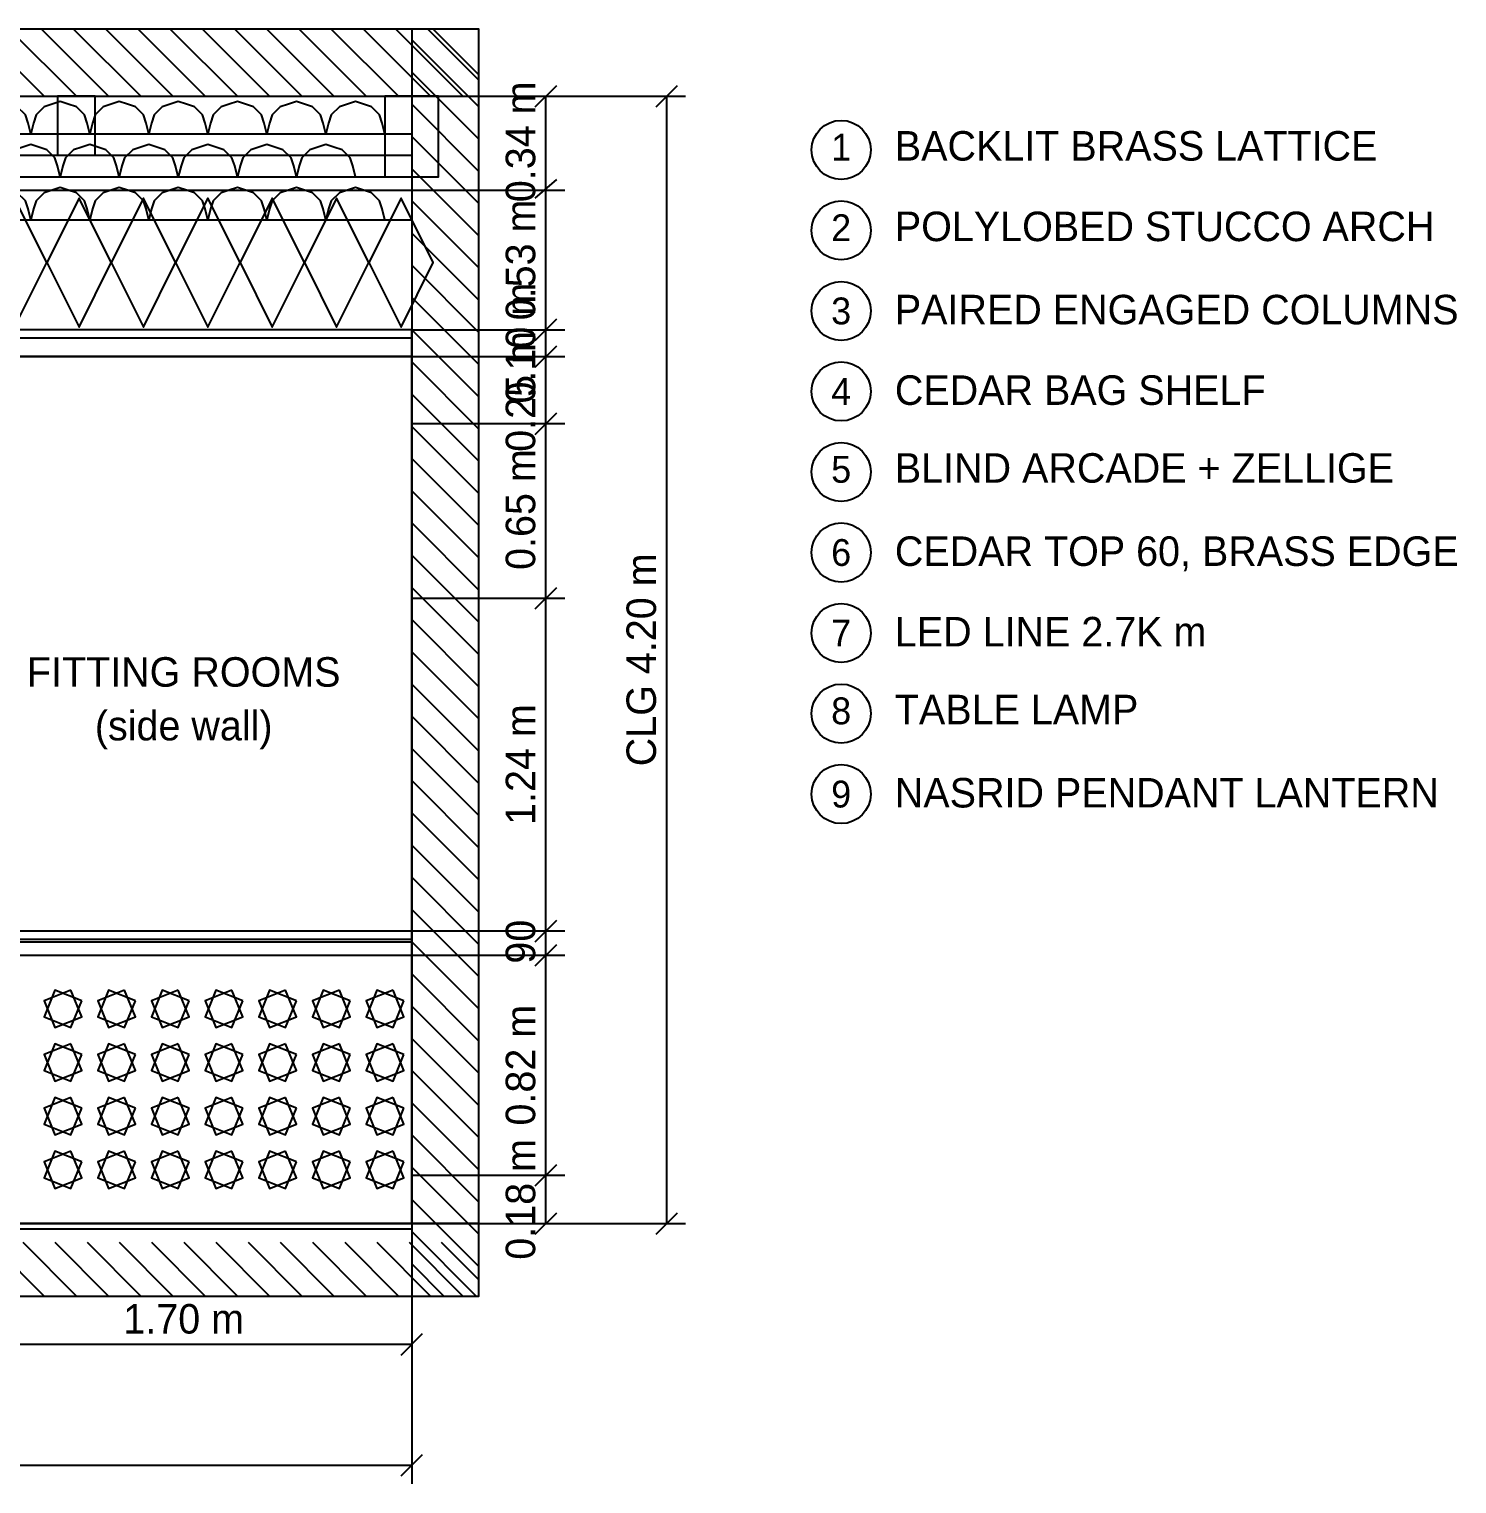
# Model space of a CAD drawing. Header units: metres. Extents: x 0 to 110, y 0 to 17.
# Drawn here: x 62.28 to 67.6, y 0.48 to 5.9 of the extents above; entities that cross this region are included whole.
import ezdxf
from ezdxf.enums import TextEntityAlignment as Align

# ---------------------------------------------------------------- set-up
doc = ezdxf.new("R2010")
doc.units = ezdxf.units.M
for name, color, linetype in [('A-ANNO', 2, 'CONTINUOUS'), ('A-DIM', 3, 'CONTINUOUS'), ('A-HATCH', 8, 'CONTINUOUS'), ('A-WALL-CUT', 7, 'CONTINUOUS'), ('I-CEIL', 30, 'CONTINUOUS'), ('I-DECO', 8, 'CONTINUOUS'), ('I-FINE', 9, 'CONTINUOUS'), ('I-JOIN', 7, 'CONTINUOUS')]:
    doc.layers.add(name, color=color, linetype=linetype)

msp = doc.modelspace()

# ---------------------------------------------------------------- linework, layer by layer
at = {"layer": 'A-ANNO'}
for centre in [(65.31, 5.45), (65.31, 5.15), (65.31, 4.85), (65.31, 4.55), (65.31, 4.25), (65.31, 3.95), (65.31, 3.65), (65.31, 3.35), (65.31, 3.05)]:
    msp.add_circle(centre, 0.11, dxfattribs=at)
at = {"layer": 'A-DIM'}
for p, q in [((63.71, 5.65), (64.28, 5.65)), ((63.71, 5.65), (64.73, 5.65)), ((64.17, 5.61), (64.25, 5.69)), ((64.21, 5.3), (64.21, 5.65)), ((64.62, 5.61), (64.7, 5.69)), ((64.66, 1.45), (64.66, 5.65)), ((64.17, 5.27), (64.25, 5.34)), ((64.17, 5.27), (64.25, 5.34)), ((63.71, 5.3), (64.28, 5.3)), ((63.71, 5.3), (64.28, 5.3)), ((64.21, 4.78), (64.21, 5.3)), ((63.71, 4.78), (64.28, 4.78)), ((63.71, 4.78), (64.28, 4.78)), ((64.17, 4.74), (64.25, 4.82)), ((64.17, 4.74), (64.25, 4.82)), ((64.21, 4.68), (64.21, 4.78)), ((64.17, 4.64), (64.25, 4.72)), ((64.17, 4.64), (64.25, 4.72)), ((63.71, 4.68), (64.28, 4.68)), ((63.71, 4.68), (64.28, 4.68)), ((64.21, 4.43), (64.21, 4.68)), ((64.17, 4.39), (64.25, 4.47)), ((64.17, 4.39), (64.25, 4.47)), ((63.71, 4.43), (64.28, 4.43)), ((63.71, 4.43), (64.28, 4.43)), ((64.21, 3.78), (64.21, 4.43)), ((64.17, 3.74), (64.25, 3.82)), ((64.17, 3.74), (64.25, 3.82)), ((63.71, 3.78), (64.28, 3.78)), ((63.71, 3.78), (64.28, 3.78)), ((64.21, 2.54), (64.21, 3.78)), ((64.17, 2.5), (64.25, 2.58)), ((64.17, 2.5), (64.25, 2.58)), ((63.71, 2.54), (64.28, 2.54)), ((63.71, 2.54), (64.28, 2.54)), ((64.21, 2.45), (64.21, 2.54)), ((63.71, 2.45), (64.28, 2.45)), ((63.71, 2.45), (64.28, 2.45)), ((64.17, 2.41), (64.25, 2.49)), ((64.17, 2.41), (64.25, 2.49)), ((64.21, 1.63), (64.21, 2.45)), ((63.71, 1.63), (64.28, 1.63)), ((63.71, 1.63), (64.28, 1.63)), ((64.17, 1.59), (64.25, 1.67)), ((64.17, 1.59), (64.25, 1.67)), ((64.21, 1.45), (64.21, 1.63)), ((64.17, 1.41), (64.25, 1.49)), ((64.62, 1.41), (64.7, 1.49)), ((63.71, 1.45), (63.71, 0.48)), ((63.71, 1.45), (63.71, 0.93)), ((63.71, 1.45), (64.28, 1.45)), ((63.71, 1.45), (64.73, 1.45)), ((63.67, 0.96), (63.75, 1.04)), ((62.01, 1), (63.71, 1)), ((53.71, 0.55), (63.71, 0.55)), ((63.67, 0.51), (63.75, 0.59))]:
    msp.add_line(p, q, dxfattribs=at)
at = {"layer": 'A-HATCH'}
for p, q in [((62.09, 5.9), (62.34, 5.65)), ((62.21, 5.9), (62.46, 5.65)), ((62.33, 5.9), (62.58, 5.65)), ((62.45, 5.9), (62.7, 5.65)), ((62.57, 5.9), (62.82, 5.65)), ((62.69, 5.9), (62.94, 5.65)), ((62.81, 5.9), (63.06, 5.65)), ((62.93, 5.9), (63.18, 5.65)), ((63.05, 5.9), (63.3, 5.65)), ((63.17, 5.9), (63.42, 5.65)), ((63.29, 5.9), (63.54, 5.65)), ((63.41, 5.9), (63.66, 5.65)), ((63.53, 5.9), (63.78, 5.65)), ((63.65, 5.9), (63.9, 5.65)), ((63.71, 5.86), (63.96, 5.61)), ((63.77, 5.9), (63.96, 5.71)), ((63.79, 5.9), (63.96, 5.73)), ((63.71, 5.74), (63.96, 5.49)), ((63.71, 5.62), (63.96, 5.37)), ((63.71, 5.5), (63.96, 5.25)), ((63.71, 5.38), (63.96, 5.13)), ((63.71, 5.26), (63.96, 5.01)), ((63.71, 5.14), (63.96, 4.89)), ((63.71, 5.02), (63.96, 4.77)), ((63.71, 4.9), (63.96, 4.65)), ((63.71, 4.78), (63.96, 4.53)), ((63.71, 4.66), (63.96, 4.41)), ((63.71, 4.54), (63.96, 4.29)), ((63.71, 4.42), (63.96, 4.17)), ((63.71, 4.3), (63.96, 4.05)), ((63.71, 4.18), (63.96, 3.93)), ((63.71, 4.06), (63.96, 3.81)), ((63.71, 3.94), (63.96, 3.69)), ((63.71, 3.82), (63.96, 3.57)), ((63.71, 3.7), (63.96, 3.45)), ((63.71, 3.58), (63.96, 3.33)), ((63.71, 3.46), (63.96, 3.21)), ((63.71, 3.34), (63.96, 3.09)), ((63.71, 3.22), (63.96, 2.97)), ((63.71, 3.1), (63.96, 2.85)), ((63.71, 2.98), (63.96, 2.73)), ((63.71, 2.86), (63.96, 2.61)), ((63.71, 2.74), (63.96, 2.49)), ((63.71, 2.62), (63.96, 2.37)), ((63.71, 2.5), (63.96, 2.25)), ((63.71, 2.38), (63.96, 2.13)), ((63.71, 2.26), (63.96, 2.01)), ((63.71, 2.14), (63.96, 1.89)), ((63.71, 2.02), (63.96, 1.77)), ((63.71, 1.9), (63.96, 1.65)), ((63.71, 1.78), (63.96, 1.53)), ((63.71, 1.66), (63.96, 1.41)), ((63.71, 1.54), (63.96, 1.29)), ((63.71, 1.42), (63.95, 1.18)), ((62.14, 1.38), (62.34, 1.18)), ((62.26, 1.38), (62.46, 1.18)), ((62.38, 1.38), (62.58, 1.18)), ((62.5, 1.38), (62.7, 1.18)), ((62.62, 1.38), (62.82, 1.18)), ((62.74, 1.38), (62.94, 1.18)), ((62.86, 1.38), (63.06, 1.18)), ((62.98, 1.38), (63.18, 1.18)), ((63.1, 1.38), (63.3, 1.18)), ((63.22, 1.38), (63.42, 1.18)), ((63.34, 1.38), (63.54, 1.18)), ((63.46, 1.38), (63.66, 1.18)), ((63.58, 1.38), (63.78, 1.18)), ((63.7, 1.38), (63.9, 1.18)), ((63.82, 1.38), (63.96, 1.24)), ((63.71, 1.3), (63.83, 1.18))]:
    msp.add_line(p, q, dxfattribs=at)
at = {"layer": 'A-WALL-CUT'}
for points in [[(53.46, 5.65), (63.96, 5.65), (63.96, 5.9), (53.46, 5.9)], [(63.71, 1.18), (63.96, 1.18), (63.96, 5.9), (63.71, 5.9)], [(53.46, 1.18), (63.96, 1.18), (63.96, 1.45), (53.46, 1.45)]]:
    msp.add_lwpolyline(points, close=True, dxfattribs=at)
at = {"layer": 'I-CEIL'}
for p, q in [((53.71, 5.43), (63.71, 5.43)), ((53.71, 5.35), (63.71, 5.35))]:
    msp.add_line(p, q, dxfattribs=at)
for points in [[(62.39, 5.43), (62.53, 5.43), (62.53, 5.65), (62.39, 5.65)], [(63.61, 5.35), (63.81, 5.35), (63.81, 5.65), (63.61, 5.65)]]:
    msp.add_lwpolyline(points, close=True, dxfattribs=at)
at = {"layer": 'I-DECO'}
for p, q in [((53.71, 5.3), (63.71, 5.3)), ((53.71, 4.75), (63.71, 4.75)), ((53.71, 2.54), (63.71, 2.54)), ((53.71, 2.51), (63.71, 2.51))]:
    msp.add_line(p, q, dxfattribs=at)
for points in [[(62.29, 5.51), (62.28, 5.55), (62.27, 5.58), (62.24, 5.61), (62.21, 5.62), (62.18, 5.63), (62.15, 5.62), (62.12, 5.61), (62.09, 5.58), (62.08, 5.55), (62.07, 5.51)], [(62.51, 5.51), (62.5, 5.55), (62.49, 5.58), (62.46, 5.61), (62.43, 5.62), (62.4, 5.63), (62.37, 5.62), (62.34, 5.61), (62.31, 5.58), (62.3, 5.55), (62.29, 5.51)], [(62.73, 5.51), (62.72, 5.55), (62.71, 5.58), (62.68, 5.61), (62.65, 5.62), (62.62, 5.63), (62.59, 5.62), (62.56, 5.61), (62.53, 5.58), (62.52, 5.55), (62.51, 5.51)], [(62.95, 5.51), (62.94, 5.55), (62.93, 5.58), (62.9, 5.61), (62.87, 5.62), (62.84, 5.63), (62.81, 5.62), (62.78, 5.61), (62.75, 5.58), (62.74, 5.55), (62.73, 5.51)], [(63.17, 5.51), (63.16, 5.55), (63.15, 5.58), (63.12, 5.61), (63.09, 5.62), (63.06, 5.63), (63.03, 5.62), (63, 5.61), (62.97, 5.58), (62.96, 5.55), (62.95, 5.51)], [(63.39, 5.51), (63.38, 5.55), (63.37, 5.58), (63.34, 5.61), (63.31, 5.62), (63.28, 5.63), (63.25, 5.62), (63.22, 5.61), (63.19, 5.58), (63.18, 5.55), (63.17, 5.51)], [(63.61, 5.51), (63.6, 5.55), (63.59, 5.58), (63.56, 5.61), (63.53, 5.62), (63.5, 5.63), (63.47, 5.62), (63.44, 5.61), (63.41, 5.58), (63.4, 5.55), (63.39, 5.51)], [(62.4, 5.35), (62.39, 5.39), (62.38, 5.42), (62.35, 5.45), (62.32, 5.46), (62.29, 5.47), (62.26, 5.46), (62.23, 5.45), (62.2, 5.42), (62.19, 5.39), (62.18, 5.35)], [(62.62, 5.35), (62.61, 5.39), (62.6, 5.42), (62.57, 5.45), (62.54, 5.46), (62.51, 5.47), (62.48, 5.46), (62.45, 5.45), (62.42, 5.42), (62.41, 5.39), (62.4, 5.35)], [(62.84, 5.35), (62.83, 5.39), (62.82, 5.42), (62.79, 5.45), (62.76, 5.46), (62.73, 5.47), (62.7, 5.46), (62.67, 5.45), (62.64, 5.42), (62.63, 5.39), (62.62, 5.35)], [(63.06, 5.35), (63.05, 5.39), (63.04, 5.42), (63.01, 5.45), (62.98, 5.46), (62.95, 5.47), (62.92, 5.46), (62.89, 5.45), (62.86, 5.42), (62.85, 5.39), (62.84, 5.35)], [(63.28, 5.35), (63.27, 5.39), (63.26, 5.42), (63.23, 5.45), (63.2, 5.46), (63.17, 5.47), (63.14, 5.46), (63.11, 5.45), (63.08, 5.42), (63.07, 5.39), (63.06, 5.35)], [(63.5, 5.35), (63.49, 5.39), (63.48, 5.42), (63.45, 5.45), (63.42, 5.46), (63.39, 5.47), (63.36, 5.46), (63.33, 5.45), (63.3, 5.42), (63.29, 5.39), (63.28, 5.35)], [(62.29, 5.19), (62.28, 5.23), (62.27, 5.26), (62.24, 5.29), (62.21, 5.3), (62.18, 5.31), (62.15, 5.3), (62.12, 5.29), (62.09, 5.26), (62.08, 5.23), (62.07, 5.19)], [(62.51, 5.19), (62.5, 5.23), (62.49, 5.26), (62.46, 5.29), (62.43, 5.3), (62.4, 5.31), (62.37, 5.3), (62.34, 5.29), (62.31, 5.26), (62.3, 5.23), (62.29, 5.19)], [(62.73, 5.19), (62.72, 5.23), (62.71, 5.26), (62.68, 5.29), (62.65, 5.3), (62.62, 5.31), (62.59, 5.3), (62.56, 5.29), (62.53, 5.26), (62.52, 5.23), (62.51, 5.19)], [(62.95, 5.19), (62.94, 5.23), (62.93, 5.26), (62.9, 5.29), (62.87, 5.3), (62.84, 5.31), (62.81, 5.3), (62.78, 5.29), (62.75, 5.26), (62.74, 5.23), (62.73, 5.19)], [(63.17, 5.19), (63.16, 5.23), (63.15, 5.26), (63.12, 5.29), (63.09, 5.3), (63.06, 5.31), (63.03, 5.3), (63, 5.29), (62.97, 5.26), (62.96, 5.23), (62.95, 5.19)], [(63.39, 5.19), (63.38, 5.23), (63.37, 5.26), (63.34, 5.29), (63.31, 5.3), (63.28, 5.31), (63.25, 5.3), (63.22, 5.29), (63.19, 5.26), (63.18, 5.23), (63.17, 5.19)], [(63.61, 5.19), (63.6, 5.23), (63.59, 5.26), (63.56, 5.29), (63.53, 5.3), (63.5, 5.31), (63.47, 5.3), (63.44, 5.29), (63.41, 5.26), (63.4, 5.23), (63.39, 5.19)]]:
    msp.add_lwpolyline(points, dxfattribs=at)
msp.add_lwpolyline([(62.01, 1.45), (63.71, 1.45), (63.71, 4.68), (62.01, 4.68)], close=True, dxfattribs=at)
at = {"layer": 'I-FINE'}
msp.add_line((53.71, 1.43), (63.71, 1.43), dxfattribs=at)
for points in [[(62.11, 5.03), (62.23, 4.79), (62.35, 5.03), (62.23, 5.27)], [(62.35, 5.03), (62.47, 4.79), (62.59, 5.03), (62.47, 5.27)], [(62.59, 5.03), (62.71, 4.79), (62.83, 5.03), (62.71, 5.27)], [(62.83, 5.03), (62.95, 4.79), (63.07, 5.03), (62.95, 5.27)], [(63.07, 5.03), (63.19, 4.79), (63.31, 5.03), (63.19, 5.27)], [(63.31, 5.03), (63.43, 4.79), (63.55, 5.03), (63.43, 5.27)], [(63.55, 5.03), (63.67, 4.79), (63.79, 5.03), (63.67, 5.27)], [(62.48, 2.28), (62.38, 2.32), (62.34, 2.22), (62.44, 2.18)], [(62.44, 2.32), (62.34, 2.28), (62.38, 2.18), (62.48, 2.22)], [(62.68, 2.28), (62.58, 2.32), (62.54, 2.22), (62.64, 2.18)], [(62.64, 2.32), (62.54, 2.28), (62.58, 2.18), (62.68, 2.22)], [(62.88, 2.28), (62.78, 2.32), (62.74, 2.22), (62.84, 2.18)], [(62.84, 2.32), (62.74, 2.28), (62.78, 2.18), (62.88, 2.22)], [(63.08, 2.28), (62.98, 2.32), (62.94, 2.22), (63.04, 2.18)], [(63.04, 2.32), (62.94, 2.28), (62.98, 2.18), (63.08, 2.22)], [(63.28, 2.28), (63.18, 2.32), (63.14, 2.22), (63.24, 2.18)], [(63.24, 2.32), (63.14, 2.28), (63.18, 2.18), (63.28, 2.22)], [(63.48, 2.28), (63.38, 2.32), (63.34, 2.22), (63.44, 2.18)], [(63.44, 2.32), (63.34, 2.28), (63.38, 2.18), (63.48, 2.22)], [(63.68, 2.28), (63.58, 2.32), (63.54, 2.22), (63.64, 2.18)], [(63.64, 2.32), (63.54, 2.28), (63.58, 2.18), (63.68, 2.22)], [(62.48, 2.08), (62.38, 2.12), (62.34, 2.02), (62.44, 1.98)], [(62.44, 2.12), (62.34, 2.08), (62.38, 1.98), (62.48, 2.02)], [(62.68, 2.08), (62.58, 2.12), (62.54, 2.02), (62.64, 1.98)], [(62.64, 2.12), (62.54, 2.08), (62.58, 1.98), (62.68, 2.02)], [(62.88, 2.08), (62.78, 2.12), (62.74, 2.02), (62.84, 1.98)], [(62.84, 2.12), (62.74, 2.08), (62.78, 1.98), (62.88, 2.02)], [(63.08, 2.08), (62.98, 2.12), (62.94, 2.02), (63.04, 1.98)], [(63.04, 2.12), (62.94, 2.08), (62.98, 1.98), (63.08, 2.02)], [(63.28, 2.08), (63.18, 2.12), (63.14, 2.02), (63.24, 1.98)], [(63.24, 2.12), (63.14, 2.08), (63.18, 1.98), (63.28, 2.02)], [(63.48, 2.08), (63.38, 2.12), (63.34, 2.02), (63.44, 1.98)], [(63.44, 2.12), (63.34, 2.08), (63.38, 1.98), (63.48, 2.02)], [(63.68, 2.08), (63.58, 2.12), (63.54, 2.02), (63.64, 1.98)], [(63.64, 2.12), (63.54, 2.08), (63.58, 1.98), (63.68, 2.02)], [(62.48, 1.88), (62.38, 1.92), (62.34, 1.82), (62.44, 1.78)], [(62.44, 1.92), (62.34, 1.88), (62.38, 1.78), (62.48, 1.82)], [(62.68, 1.88), (62.58, 1.92), (62.54, 1.82), (62.64, 1.78)], [(62.64, 1.92), (62.54, 1.88), (62.58, 1.78), (62.68, 1.82)], [(62.88, 1.88), (62.78, 1.92), (62.74, 1.82), (62.84, 1.78)], [(62.84, 1.92), (62.74, 1.88), (62.78, 1.78), (62.88, 1.82)], [(63.08, 1.88), (62.98, 1.92), (62.94, 1.82), (63.04, 1.78)], [(63.04, 1.92), (62.94, 1.88), (62.98, 1.78), (63.08, 1.82)], [(63.28, 1.88), (63.18, 1.92), (63.14, 1.82), (63.24, 1.78)], [(63.24, 1.92), (63.14, 1.88), (63.18, 1.78), (63.28, 1.82)], [(63.48, 1.88), (63.38, 1.92), (63.34, 1.82), (63.44, 1.78)], [(63.44, 1.92), (63.34, 1.88), (63.38, 1.78), (63.48, 1.82)], [(63.68, 1.88), (63.58, 1.92), (63.54, 1.82), (63.64, 1.78)], [(63.64, 1.92), (63.54, 1.88), (63.58, 1.78), (63.68, 1.82)], [(62.48, 1.68), (62.38, 1.72), (62.34, 1.62), (62.44, 1.58)], [(62.44, 1.72), (62.34, 1.68), (62.38, 1.58), (62.48, 1.62)], [(62.68, 1.68), (62.58, 1.72), (62.54, 1.62), (62.64, 1.58)], [(62.64, 1.72), (62.54, 1.68), (62.58, 1.58), (62.68, 1.62)], [(62.88, 1.68), (62.78, 1.72), (62.74, 1.62), (62.84, 1.58)], [(62.84, 1.72), (62.74, 1.68), (62.78, 1.58), (62.88, 1.62)], [(63.08, 1.68), (62.98, 1.72), (62.94, 1.62), (63.04, 1.58)], [(63.04, 1.72), (62.94, 1.68), (62.98, 1.58), (63.08, 1.62)], [(63.28, 1.68), (63.18, 1.72), (63.14, 1.62), (63.24, 1.58)], [(63.24, 1.72), (63.14, 1.68), (63.18, 1.58), (63.28, 1.62)], [(63.48, 1.68), (63.38, 1.72), (63.34, 1.62), (63.44, 1.58)], [(63.44, 1.72), (63.34, 1.68), (63.38, 1.58), (63.48, 1.62)], [(63.68, 1.68), (63.58, 1.72), (63.54, 1.62), (63.64, 1.58)], [(63.64, 1.72), (63.54, 1.68), (63.58, 1.58), (63.68, 1.62)]]:
    msp.add_lwpolyline(points, close=True, dxfattribs=at)
at = {"layer": 'I-JOIN'}
for p, q in [((53.71, 5.51), (63.71, 5.51)), ((53.71, 5.35), (63.71, 5.35)), ((53.71, 5.19), (63.71, 5.19)), ((53.71, 2.5), (63.71, 2.5)), ((53.71, 2.45), (63.71, 2.45))]:
    msp.add_line(p, q, dxfattribs=at)
msp.add_lwpolyline([(53.71, 4.68), (63.71, 4.68), (63.71, 4.78), (53.71, 4.78)], close=True, dxfattribs=at)

# ---------------------------------------------------------------- texts
at = {"layer": 'A-ANNO'}
for s, height, p in [('1', 0.1, (65.31, 5.41)), ('2', 0.1, (65.31, 5.11)), ('3', 0.1, (65.31, 4.8)), ('4', 0.1, (65.31, 4.5)), ('5', 0.1, (65.31, 4.21)), ('6', 0.1, (65.31, 3.9)), ('7', 0.1, (65.31, 3.6)), ('FITTING ROOMS', 0.11, (62.86, 3.45)), ('(side wall)', 0.11, (62.86, 3.25)), ('8', 0.1, (65.31, 3.31)), ('9', 0.1, (65.31, 3))]:
    msp.add_text(s, height=height, dxfattribs=at).set_placement(p, align=Align.CENTER)
for s, p in [('BACKLIT BRASS LATTICE', (65.51, 5.41)), ('POLYLOBED STUCCO ARCH', (65.51, 5.11)), ('PAIRED ENGAGED COLUMNS', (65.51, 4.8)), ('CEDAR BAG SHELF', (65.51, 4.5)), ('BLIND ARCADE + ZELLIGE', (65.51, 4.21)), ('CEDAR TOP 60, BRASS EDGE', (65.51, 3.9)), ('LED LINE 2.7K m', (65.51, 3.6)), ('TABLE LAMP', (65.51, 3.31)), ('NASRID PENDANT LANTERN', (65.51, 3))]:
    msp.add_text(s, height=0.11, dxfattribs=at).set_placement(p)
at = {"layer": 'A-DIM'}
for s, p in [('0.34 m', (64.17, 5.48)), ('0.53 m', (64.17, 5.04)), ('0.10 m', (64.17, 4.73)), ('0.25 m', (64.17, 4.55)), ('0.65 m', (64.17, 4.11)), ('CLG 4.20 m', (64.62, 3.55)), ('1.24 m', (64.17, 3.16)), ('90', (64.17, 2.5)), ('0.82 m', (64.17, 2.04)), ('0.18 m', (64.17, 1.54))]:
    msp.add_text(s, height=0.11, rotation=90, dxfattribs=at).set_placement(p, align=Align.CENTER)
msp.add_text('1.70 m', height=0.11, dxfattribs=at).set_placement((62.86, 1.04), align=Align.CENTER)

doc.saveas('drawing.dxf')
